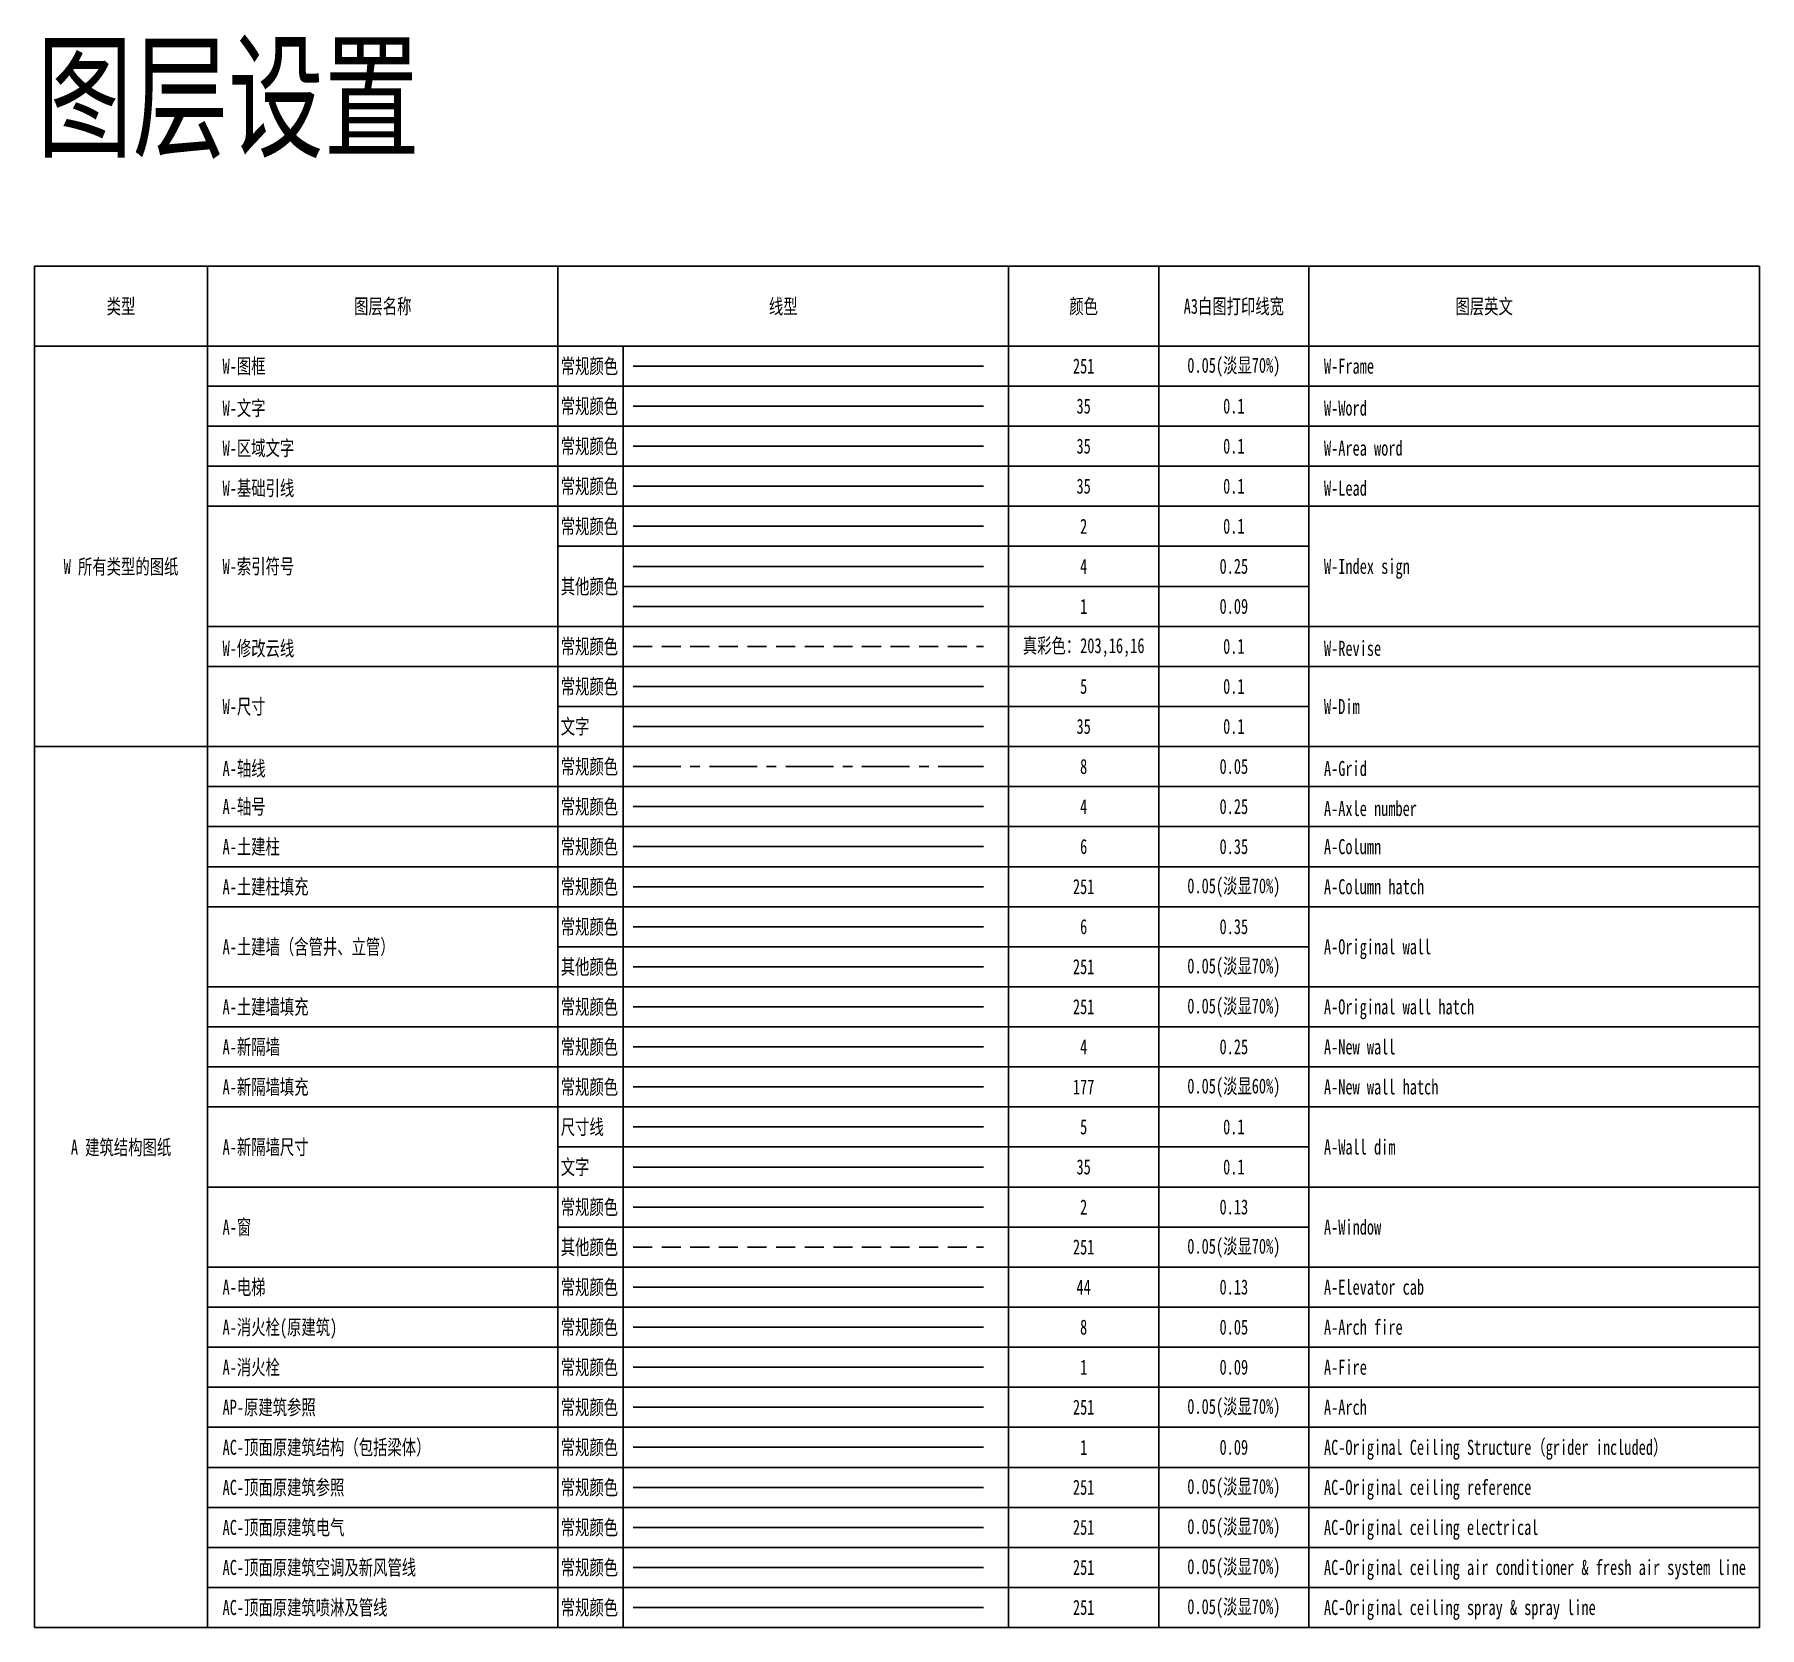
# Model space of a CAD drawing. Header units: millimetres. Extents: x 51249 to 2766742, y -599687 to -1280.
# Drawn here: x 60283 to 63729, y -112817 to -109634 of the extents above; entities that cross this region are included whole.
import ezdxf
from ezdxf.enums import TextEntityAlignment as Align

# ---------------------------------------------------------------- set-up
doc = ezdxf.new("R2010")
doc.units = ezdxf.units.MM
doc.header["$LTSCALE"] = 10
doc.linetypes.add('CENTER', pattern=[50.8, 31.75, -6.35, 6.35, -6.35])
doc.linetypes.add('DASHED', pattern=[19.05, 12.7, -6.35])
for name, color, linetype in [('A-土建墙填充', 251, 'Continuous'), ('A-土建墙（含管井、立管）', 6, 'Continuous'), ('A-土建柱', 6, 'Continuous'), ('A-土建柱填充', 251, 'Continuous'), ('A-新隔墙', 4, 'Continuous'), ('A-新隔墙填充', 177, 'Continuous'), ('A-新隔墙尺寸', 5, 'Continuous'), ('A-消火栓', 1, 'Continuous'), ('A-消火栓(原建筑)', 8, 'Continuous'), ('A-电梯', 44, 'Continuous'), ('A-窗', 2, 'Continuous'), ('A-轴号', 4, 'Continuous'), ('A-轴线', 8, 'CENTER'), ('AC-顶面原建筑参照', 251, 'Continuous'), ('AC-顶面原建筑喷淋及管线', 251, 'Continuous'), ('AC-顶面原建筑电气', 251, 'Continuous'), ('AC-顶面原建筑空调及新风管线', 251, 'Continuous'), ('AC-顶面原建筑结构（包括梁体）', 1, 'Continuous'), ('AP-原建筑参照', 251, 'Continuous'), ('P-完成面尺寸', 5, 'Continuous'), ('W-区域文字', 35, 'Continuous'), ('W-图框', 251, 'Continuous'), ('W-基础引线', 35, 'Continuous'), ('W-尺寸', 5, 'Continuous'), ('W-文字', 35, 'Continuous'), ('W-索引符号', 2, 'Continuous')]:
    doc.layers.add(name, color=color, linetype=linetype)
doc.layers.add('W-修改云线', color=7, linetype='Continuous', true_color=0xcb1010)
doc.styles.add('WORD-1', font='SimSun.ttf', dxfattribs={"width": 0.7})

msp = doc.modelspace()

# ---------------------------------------------------------------- linework, layer by layer
at = {"layer": 'A-土建墙填充'}
msp.add_line((61479, -111576.9), (62179, -111576.9), dxfattribs=at)
at = {"layer": 'A-土建墙（含管井、立管）', "color": 6}
msp.add_line((61479, -111416.9), (62179, -111416.9), dxfattribs=at)
at = {"layer": 'A-土建墙（含管井、立管）', "color": 251}
msp.add_line((61479, -111496.9), (62179, -111496.9), dxfattribs=at)
at = {"layer": 'A-土建柱'}
msp.add_line((61479, -111256.9), (62179, -111256.9), dxfattribs=at)
at = {"layer": 'A-土建柱填充'}
msp.add_line((61479, -111336.9), (62179, -111336.9), dxfattribs=at)
at = {"layer": 'A-新隔墙'}
msp.add_line((61479, -111656.9), (62179, -111656.9), dxfattribs=at)
at = {"layer": 'A-新隔墙填充'}
msp.add_line((61479, -111736.9), (62179, -111736.9), dxfattribs=at)
at = {"layer": 'A-新隔墙尺寸'}
msp.add_line((61479, -111816.9), (62179, -111816.9), dxfattribs=at)
at = {"layer": 'A-消火栓'}
msp.add_line((61479, -112296.9), (62179, -112296.9), dxfattribs=at)
at = {"layer": 'A-消火栓(原建筑)'}
msp.add_line((61479, -112216.9), (62179, -112216.9), dxfattribs=at)
at = {"layer": 'A-电梯'}
msp.add_line((61479, -112136.9), (62179, -112136.9), dxfattribs=at)
at = {"layer": 'A-窗'}
msp.add_line((61479, -111976.9), (62179, -111976.9), dxfattribs=at)
at = {"layer": 'A-窗', "color": 251, "linetype": 'DASHED', "ltscale": 0.3}
msp.add_line((61479, -112056.9), (62179, -112056.9), dxfattribs=at)
at = {"layer": 'A-轴号', "ltscale": 20}
msp.add_line((61479, -111176.9), (62179, -111176.9), dxfattribs=at)
at = {"layer": 'A-轴线', "linetype": 'CENTER', "ltscale": 0.3}
msp.add_line((61479, -111096.9), (62179, -111096.9), dxfattribs=at)
at = {"layer": 'AC-顶面原建筑参照'}
msp.add_line((61479, -112536.9), (62179, -112536.9), dxfattribs=at)
at = {"layer": 'AC-顶面原建筑喷淋及管线'}
msp.add_line((61479, -112776.9), (62179, -112776.9), dxfattribs=at)
at = {"layer": 'AC-顶面原建筑电气'}
msp.add_line((61479, -112616.9), (62179, -112616.9), dxfattribs=at)
at = {"layer": 'AC-顶面原建筑空调及新风管线'}
msp.add_line((61479, -112696.9), (62179, -112696.9), dxfattribs=at)
at = {"layer": 'AC-顶面原建筑结构（包括梁体）'}
msp.add_line((61479, -112456.9), (62179, -112456.9), dxfattribs=at)
at = {"layer": 'AP-原建筑参照'}
msp.add_line((61479, -112376.9), (62179, -112376.9), dxfattribs=at)
at = {"layer": 'P-完成面尺寸', "color": 35}
msp.add_line((61479, -111896.9), (62179, -111896.9), dxfattribs=at)
at = {"layer": 'W-修改云线', "linetype": 'DASHED', "ltscale": 0.3}
msp.add_line((61479, -110856.9), (62179, -110856.9), dxfattribs=at)
at = {"layer": 'W-区域文字', "ltscale": 20}
msp.add_line((61479, -110456.9), (62179, -110456.9), dxfattribs=at)
at = {"layer": 'W-图框'}
msp.add_line((61479, -110296.9), (62179, -110296.9), dxfattribs=at)
at = {"layer": 'W-基础引线', "ltscale": 20}
msp.add_line((61479, -110536.9), (62179, -110536.9), dxfattribs=at)
at = {"layer": 'W-尺寸'}
msp.add_line((61479, -110936.9), (62179, -110936.9), dxfattribs=at)
at = {"layer": 'W-尺寸', "color": 35}
msp.add_line((61479, -111016.9), (62179, -111016.9), dxfattribs=at)
at = {"layer": 'W-文字', "color": 249}
for p, q in [((60283.3, -110096.9), (60283.3, -112816.9)), ((60283.3, -110096.9), (62229, -110096.9)), ((60288.5, -110096.9), (63729, -110096.9)), ((60629, -110096.9), (60629, -112816.9)), ((61329, -110096.9), (61329, -112816.9)), ((62229, -110096.9), (62229, -112816.9)), ((62529, -110096.9), (62529, -112816.9)), ((62829, -110096.9), (62829, -112816.9)), ((63729, -110096.9), (63729, -110256.9)), ((63729, -110096.9), (63729, -112816.9)), ((60283.3, -110256.9), (63729, -110256.9)), ((60283.3, -110256.9), (63729, -110256.9)), ((61459, -110256.9), (61459, -112816.9)), ((60629, -110336.9), (63729, -110336.9)), ((60629, -110416.9), (63729, -110416.9)), ((60629, -110496.9), (63729, -110496.9)), ((60629, -110576.9), (63729, -110576.9)), ((61329, -110656.9), (62829, -110656.9)), ((61459, -110736.9), (62829, -110736.9)), ((60629, -110816.9), (63729, -110816.9)), ((60629, -110896.9), (63729, -110896.9)), ((61329, -110976.9), (62829, -110976.9)), ((60283.3, -111056.9), (63729, -111056.9)), ((60629, -111136.9), (63729, -111136.9)), ((60629, -111216.9), (63729, -111216.9)), ((60629, -111376.9), (63729, -111376.9)), ((61329, -111456.9), (62829, -111456.9)), ((60629, -111536.9), (63729, -111536.9)), ((60629, -111616.9), (63729, -111616.9)), ((60629, -111696.9), (63729, -111696.9)), ((60629, -111776.9), (63729, -111776.9)), ((61329, -111856.9), (62829, -111856.9)), ((60629, -111936.9), (63729, -111936.9)), ((61329, -112016.9), (62829, -112016.9)), ((60629, -112096.9), (63729, -112096.9)), ((60629, -112176.9), (63729, -112176.9)), ((60629, -112176.9), (63729, -112176.9)), ((60629, -112256.9), (63729, -112256.9)), ((60629, -112336.9), (63729, -112336.9)), ((60629, -112416.9), (63729, -112416.9)), ((60629, -112496.9), (63729, -112496.9)), ((60629, -112576.9), (63729, -112576.9)), ((60629, -112656.9), (63729, -112656.9)), ((60629, -112656.9), (63729, -112656.9)), ((60629, -112736.9), (63729, -112736.9)), ((60283.3, -112816.9), (63729, -112816.9))]:
    msp.add_line(p, q, dxfattribs=at)
at = {"layer": 'W-文字', "ltscale": 20}
msp.add_line((61479, -110376.9), (62179, -110376.9), dxfattribs=at)
at = {"layer": 'W-文字', "color": 249, "ltscale": 0.03}
msp.add_line((60629, -111296.9), (63729, -111296.9), dxfattribs=at)
at = {"layer": 'W-索引符号', "ltscale": 20}
msp.add_line((61479, -110616.9), (62179, -110616.9), dxfattribs=at)
at = {"layer": 'W-索引符号', "color": 4, "ltscale": 20}
msp.add_line((61479, -110696.9), (62179, -110696.9), dxfattribs=at)
at = {"layer": 'W-索引符号', "color": 1, "ltscale": 20}
msp.add_line((61479, -110776.9), (62179, -110776.9), dxfattribs=at)

# ---------------------------------------------------------------- texts
at = {"layer": 'A-土建墙填充', "style": 'WORD-1', "width": 0.7}
for s, p in [('A-土建墙填充', (60659, -111576.9)), ('A-Original wall hatch', (62859, -111576.9))]:
    msp.add_text(s, height=30, dxfattribs=at).set_placement(p, align=Align.MIDDLE_LEFT)
at = {"layer": 'A-土建墙（含管井、立管）', "color": 6, "style": 'WORD-1', "width": 0.7}
msp.add_text('A-土建墙（含管井、立管）', height=30, dxfattribs=at).set_placement((60659, -111456.9), align=Align.MIDDLE_LEFT)
at = {"layer": 'A-土建柱', "style": 'WORD-1', "width": 0.7}
for s, p in [('A-土建柱', (60659, -111256.9)), ('A-Column', (62859, -111256.9))]:
    msp.add_text(s, height=30, dxfattribs=at).set_placement(p, align=Align.MIDDLE_LEFT)
at = {"layer": 'A-土建柱', "color": 6, "style": 'WORD-1', "width": 0.7}
msp.add_text('A-Original wall', height=30, dxfattribs=at).set_placement((62859, -111456.9), align=Align.MIDDLE_LEFT)
at = {"layer": 'A-土建柱填充', "style": 'WORD-1', "width": 0.7}
for s, p in [('A-土建柱填充', (60659, -111336.9)), ('A-Column hatch', (62859, -111336.9))]:
    msp.add_text(s, height=30, dxfattribs=at).set_placement(p, align=Align.MIDDLE_LEFT)
at = {"layer": 'A-新隔墙', "style": 'WORD-1', "width": 0.7}
for s, p in [('A-新隔墙', (60659, -111656.9)), ('A-New wall', (62859, -111656.9))]:
    msp.add_text(s, height=30, dxfattribs=at).set_placement(p, align=Align.MIDDLE_LEFT)
at = {"layer": 'A-新隔墙填充', "style": 'WORD-1', "width": 0.7}
for s, p in [('A-新隔墙填充', (60659, -111736.9)), ('A-New wall hatch', (62859, -111736.9))]:
    msp.add_text(s, height=30, dxfattribs=at).set_placement(p, align=Align.MIDDLE_LEFT)
at = {"layer": 'A-新隔墙尺寸', "style": 'WORD-1', "width": 0.7}
for s, p in [('A-新隔墙尺寸', (60659, -111856.9)), ('A-Wall dim ', (62859, -111856.9))]:
    msp.add_text(s, height=30, dxfattribs=at).set_placement(p, align=Align.MIDDLE_LEFT)
at = {"layer": 'A-消火栓', "style": 'WORD-1', "width": 0.7}
for s, p in [('A-消火栓', (60659, -112296.9)), ('A-Fire', (62859, -112296.9))]:
    msp.add_text(s, height=30, dxfattribs=at).set_placement(p, align=Align.MIDDLE_LEFT)
at = {"layer": 'A-消火栓(原建筑)', "style": 'WORD-1', "width": 0.7}
for s, p in [('A-消火栓(原建筑)', (60659, -112216.9)), ('A-Arch fire', (62859, -112216.9))]:
    msp.add_text(s, height=30, dxfattribs=at).set_placement(p, align=Align.MIDDLE_LEFT)
at = {"layer": 'A-电梯', "style": 'WORD-1', "width": 0.7}
for s, p in [('A-电梯', (60659, -112136.9)), ('A-Elevator cab', (62859, -112136.9))]:
    msp.add_text(s, height=30, dxfattribs=at).set_placement(p, align=Align.MIDDLE_LEFT)
at = {"layer": 'A-窗', "style": 'WORD-1', "width": 0.7}
for s, p in [('A-窗', (60659, -112016.9)), ('A-Window', (62859, -112016.9))]:
    msp.add_text(s, height=30, dxfattribs=at).set_placement(p, align=Align.MIDDLE_LEFT)
at = {"layer": 'A-轴号', "ltscale": 20, "style": 'WORD-1', "width": 0.7}
for s, p in [('A-轴号', (60659, -111176.9)), ('A-Axle number', (62859, -111180.7))]:
    msp.add_text(s, height=30, dxfattribs=at).set_placement(p, align=Align.MIDDLE_LEFT)
at = {"layer": 'A-轴线', "style": 'WORD-1', "width": 0.7}
msp.add_text('A-轴线', height=30, dxfattribs=at).set_placement((60659, -111100.7), align=Align.MIDDLE_LEFT)
at = {"layer": 'A-轴线', "linetype": 'CENTER', "ltscale": 0.3, "style": 'WORD-1', "width": 0.7}
msp.add_text('A-Grid', height=30, dxfattribs=at).set_placement((62859, -111100.7), align=Align.MIDDLE_LEFT)
at = {"layer": 'AC-顶面原建筑参照', "style": 'WORD-1', "width": 0.7}
for s, p in [('AC-顶面原建筑参照', (60659, -112536.9)), ('AC-Original ceiling reference ', (62859, -112536.9))]:
    msp.add_text(s, height=30, dxfattribs=at).set_placement(p, align=Align.MIDDLE_LEFT)
at = {"layer": 'AC-顶面原建筑喷淋及管线', "style": 'WORD-1', "width": 0.7}
for s, p in [('AC-顶面原建筑喷淋及管线', (60659, -112776.9)), ('AC-Original ceiling spray & spray line ', (62859, -112776.9))]:
    msp.add_text(s, height=30, dxfattribs=at).set_placement(p, align=Align.MIDDLE_LEFT)
at = {"layer": 'AC-顶面原建筑电气', "style": 'WORD-1', "width": 0.7}
for s, p in [('AC-顶面原建筑电气', (60659, -112616.9)), ('AC-Original ceiling electrical', (62859, -112616.9))]:
    msp.add_text(s, height=30, dxfattribs=at).set_placement(p, align=Align.MIDDLE_LEFT)
at = {"layer": 'AC-顶面原建筑空调及新风管线', "style": 'WORD-1', "width": 0.7}
for s, p in [('AC-顶面原建筑空调及新风管线', (60659, -112696.9)), ('AC-Original ceiling air conditioner & fresh air system line', (62859, -112696.9))]:
    msp.add_text(s, height=30, dxfattribs=at).set_placement(p, align=Align.MIDDLE_LEFT)
at = {"layer": 'AC-顶面原建筑结构（包括梁体）', "style": 'WORD-1', "width": 0.7}
for s, p in [('AC-顶面原建筑结构（包括梁体）', (60659, -112456.9)), ('AC-Original Ceiling Structure（grider included）', (62859, -112456.9))]:
    msp.add_text(s, height=30, dxfattribs=at).set_placement(p, align=Align.MIDDLE_LEFT)
at = {"layer": 'AP-原建筑参照', "style": 'WORD-1', "width": 0.7}
for s, p in [('AP-原建筑参照', (60659, -112376.9)), ('A-Arch', (62859, -112376.9))]:
    msp.add_text(s, height=30, dxfattribs=at).set_placement(p, align=Align.MIDDLE_LEFT)
at = {"layer": 'W-修改云线', "ltscale": 20, "style": 'WORD-1', "width": 0.7}
for s, p in [('W-修改云线', (60659, -110860.7)), ('W-Revise', (62859, -110860.7))]:
    msp.add_text(s, height=30, dxfattribs=at).set_placement(p, align=Align.MIDDLE_LEFT)
at = {"layer": 'W-区域文字', "ltscale": 20, "style": 'WORD-1', "width": 0.7}
for s, p in [('W-区域文字', (60659, -110460.7)), ('W-Area word', (62859, -110460.7)), ('W-Lead', (62859, -110540.7))]:
    msp.add_text(s, height=30, dxfattribs=at).set_placement(p, align=Align.MIDDLE_LEFT)
at = {"layer": 'W-图框', "style": 'WORD-1', "width": 0.7}
for s, p in [('W-图框', (60659, -110296.9)), ('W-Frame', (62859, -110296.9))]:
    msp.add_text(s, height=30, dxfattribs=at).set_placement(p, align=Align.MIDDLE_LEFT)
at = {"layer": 'W-基础引线', "ltscale": 20, "style": 'WORD-1', "width": 0.7}
msp.add_text('W-基础引线', height=30, dxfattribs=at).set_placement((60659, -110540.7), align=Align.MIDDLE_LEFT)
at = {"layer": 'W-尺寸', "style": 'WORD-1', "width": 0.7}
for s, p in [('W-尺寸', (60659, -110976.9)), ('W-Dim', (62859, -110976.9))]:
    msp.add_text(s, height=30, dxfattribs=at).set_placement(p, align=Align.MIDDLE_LEFT)
at = {"layer": 'W-文字', "style": 'WORD-1', "width": 0.7}
msp.add_text('图层设置', height=200, dxfattribs=at).set_placement((60288.5, -109858.6))
at = {"layer": 'W-文字', "ltscale": 20, "style": 'WORD-1', "width": 0.7}
for s, p in [('图层名称', (60979, -110176.9)), ('颜色', (62379, -110176.9)), ('A3白图打印线宽', (62679, -110176.9)), ('图层英文', (63179, -110176.9)), ('类型', (60456.2, -110176.9)), ('线型', (61779, -110176.9)), ('251', (62379, -110296.9)), ('0.05(淡显70%%%)', (62679, -110296.9)), ('35', (62379, -110376.9)), ('0.1', (62679, -110376.9)), ('35', (62379, -110456.9)), ('0.1', (62679, -110456.9)), ('35', (62379, -110536.9)), ('0.1', (62679, -110536.9)), ('2', (62379, -110616.9)), ('0.1', (62679, -110616.9)), ('W 所有类型的图纸', (60456.2, -110696.9)), ('4', (62379, -110696.9)), ('0.25', (62679, -110696.9)), ('1', (62379, -110776.9)), ('0.09', (62679, -110776.9)), ('真彩色：203,16,16', (62379, -110856.9)), ('0.1', (62679, -110856.9)), ('5', (62379, -110936.9)), ('0.1', (62679, -110936.9)), ('35', (62379, -111016.9)), ('0.1', (62679, -111016.9)), ('8', (62379, -111096.9)), ('0.05', (62679, -111096.9)), ('4', (62379, -111176.9)), ('0.25', (62679, -111176.9)), ('6', (62379, -111256.9)), ('0.35', (62679, -111256.9)), ('251', (62379, -111336.9)), ('0.05(淡显70%%%)', (62679, -111336.9)), ('6', (62379, -111416.9)), ('0.35', (62679, -111416.9)), ('251', (62379, -111496.9)), ('0.05(淡显70%%%)', (62679, -111496.9)), ('251', (62379, -111576.9)), ('0.05(淡显70%%%)', (62679, -111576.9)), ('4', (62379, -111656.9)), ('0.25', (62679, -111656.9)), ('177', (62379, -111736.9)), ('0.05(淡显60%%%)', (62679, -111736.9)), ('5', (62379, -111816.9)), ('0.1', (62679, -111816.9)), ('A 建筑结构图纸', (60456.2, -111856.9)), ('35', (62379, -111896.9)), ('0.1', (62679, -111896.9)), ('2', (62379, -111976.9)), ('0.13', (62679, -111976.9)), ('251', (62379, -112056.9)), ('0.05(淡显70%%%)', (62679, -112056.9)), ('0.13', (62679, -112136.9)), ('44', (62379, -112136.9)), ('8', (62379, -112216.9)), ('0.05', (62679, -112216.9)), ('1', (62379, -112296.9)), ('0.09', (62679, -112296.9)), ('251', (62379, -112376.9)), ('0.05(淡显70%%%)', (62679, -112376.9)), ('1', (62379, -112456.9)), ('0.09', (62679, -112456.9)), ('251', (62379, -112536.9)), ('0.05(淡显70%%%)', (62679, -112536.9)), ('251', (62379, -112616.9)), ('0.05(淡显70%%%)', (62679, -112616.9)), ('251', (62379, -112696.9)), ('0.05(淡显70%%%)', (62679, -112696.9)), ('251', (62379, -112776.9)), ('0.05(淡显70%%%)', (62679, -112776.9))]:
    msp.add_text(s, height=30, dxfattribs=at).set_placement(p, align=Align.MIDDLE)
for s, p in [('常规颜色', (61334.5, -110296.9)), ('W-文字', (60659, -110380.7)), ('常规颜色', (61334.5, -110376.9)), ('W-Word', (62859, -110380.7)), ('常规颜色', (61334.5, -110456.9)), ('常规颜色', (61334.5, -110536.9)), ('常规颜色', (61334.5, -110616.9)), ('其他颜色', (61334.5, -110736.9)), ('常规颜色', (61334.5, -110856.9)), ('常规颜色', (61334.5, -110936.9)), ('文字', (61334.5, -111016.9)), ('常规颜色', (61334.5, -111096.9)), ('常规颜色', (61334.5, -111176.9)), ('常规颜色', (61334.5, -111256.9)), ('常规颜色', (61334.5, -111336.9)), ('常规颜色', (61334.5, -111416.9)), ('其他颜色', (61334.5, -111496.9)), ('常规颜色', (61334.5, -111576.9)), ('常规颜色', (61334.5, -111656.9)), ('常规颜色', (61334.5, -111736.9)), ('尺寸线', (61334.5, -111816.9)), ('文字', (61334.5, -111896.9)), ('常规颜色', (61334.5, -111976.9)), ('其他颜色', (61334.5, -112056.9)), ('常规颜色', (61334.5, -112136.9)), ('常规颜色', (61334.5, -112216.9)), ('常规颜色', (61334.5, -112296.9)), ('常规颜色', (61334.5, -112376.9)), ('常规颜色', (61334.5, -112456.9)), ('常规颜色', (61334.5, -112536.9)), ('常规颜色', (61334.5, -112616.9)), ('常规颜色', (61334.5, -112696.9)), ('常规颜色', (61334.5, -112776.9))]:
    msp.add_text(s, height=30, dxfattribs=at).set_placement(p, align=Align.MIDDLE_LEFT)
at = {"layer": 'W-索引符号', "ltscale": 20, "style": 'WORD-1', "width": 0.7}
for s, p in [('W-索引符号', (60659, -110696.9)), ('W-Index sign', (62859, -110696.9))]:
    msp.add_text(s, height=30, dxfattribs=at).set_placement(p, align=Align.MIDDLE_LEFT)

doc.saveas('drawing.dxf')
